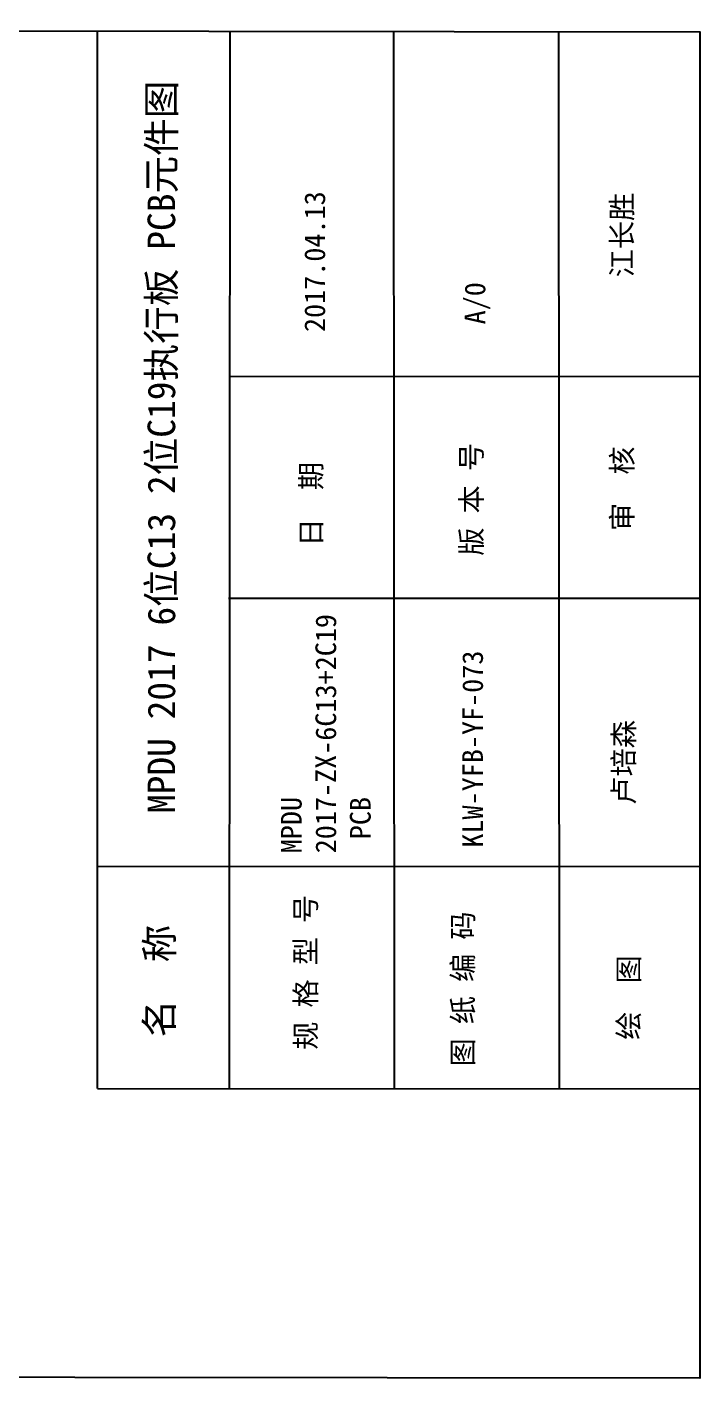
# Model space of a CAD drawing. Extents: x 761 to 1259, y 401 to 597.
# Drawn here: x 1161.6 to 1259.2, y 401.1 to 597 of the extents above; entities that cross this region are included whole.
import ezdxf

# ---------------------------------------------------------------- set-up
doc = ezdxf.new("R2010")
doc.units = 0
doc.header["$MEASUREMENT"] = 0
doc.layers.get('0').update_dxf_attribs({"linetype": 'CONTINUOUS'})
doc.layers.add('标题1', color=7, linetype='CONTINUOUS')
doc.styles.get("Standard").update_dxf_attribs({"font": ''})
doc.styles.get('Standard').set_extended_font_data('SimSun')

msp = doc.modelspace()

# ---------------------------------------------------------------- linework, layer by layer
at = {"linetype": 'Continuous'}
for p, q in [((1171.84, 443.03), (1171.88, 596.42)), ((1190.99, 443.03), (1191.1, 596.37)), ((1214.9, 443.03), (1214.81, 596.37)), ((1238.82, 443.03), (1238.71, 596.31)), ((1190.99, 546.34), (1259.18, 546.3)), ((1190.83, 514.16), (1259.18, 514.16)), ((1171.84, 475.25), (1259.17, 475.24)), ((1171.84, 443.03), (1259.17, 442.98))]:
    msp.add_line(p, q, dxfattribs=at)
msp.add_lwpolyline([(760.83, 596.96), (1259.19, 596.28), (1259.19, 401.05), (760.83, 401.57)], close=True, dxfattribs=at)

# ---------------------------------------------------------------- texts
at = {"layer": '标题1', "color": 7, "rotation": 90}
for s, insert, char_height, attachment_point in [('\\pt4.835;{\\C0;MPDU 2017 6位C13 2位C19执行板 PCB\\fSimSun|b0|i0|c134|p54;元件图}', (1183.57, 482.95), 4, 7), ('\\pt4.835;{\\fSimSun|b0|i0|c134|p54;\\C0;版 本 号}', (1224.54, 520.29), 3, 1), ('\\pt4.835;{\\fSimSun|b0|i0|c134|p54;\\C0;审  核}', (1246.4, 523.88), 3, 1), ('\\pt4.835;{\\fSimSun|b0|i0|c134|p54;\\C0;日  期}', (1201.31, 521.62), 3, 1), ('\\pt4.835;{\\fSimSun|b0|i0|c134|p54;\\C0;规 格 型 号}', (1200.53, 448.64), 3, 1), ('\\pt4.835;{\\fSimSun|b0|i0|c134|p54;\\C0;图 纸 编 码}', (1223.31, 446.22), 3, 1), ('\\pt4.835;{\\fSimSun|b0|i0|c134|p54;\\C0;名  称}', (1178.83, 450.44), 4, 1), ('\\pt4.835;{\\fSimSun|b0|i0|c134|p54;\\C0;绘  图}', (1247.35, 450.1), 3, 1)]:
    msp.add_mtext(s, dxfattribs=dict(at, insert=insert, char_height=char_height, attachment_point=attachment_point))
at = {"layer": '标题1', "color": 7, "char_height": 3, "attachment_point": 1, "rotation": 90}
for s, insert, width in [('\\pt4.835;{\\fSimSun|b0|i0|c134|p54;\\C0;2017.04.13}', (1201.85, 552.73), 2), ('\\pt4.835;{\\C0;江长胜}', (1246.37, 560.66), 39.2833), ('\\pt4.835;{\\fSimSun|b0|i0|c134|p54;\\C0;A/0}', (1225.07, 553.84), 2), ('\\pt4.835;{\\C0;MPDU 2017-ZX-6C13+2C19\\P PCB}', (1198.45, 477.14), 39.2833), ('\\pt4.835;{\\C0;KLW-YFB-YF-073}', (1224.73, 477.96), 39.2833), ('\\pt4.835;{\\C0;卢培森}', (1246.62, 484.18), 39.2833)]:
    msp.add_mtext(s, dxfattribs=dict(at, insert=insert, width=width))

doc.saveas('drawing.dxf')
